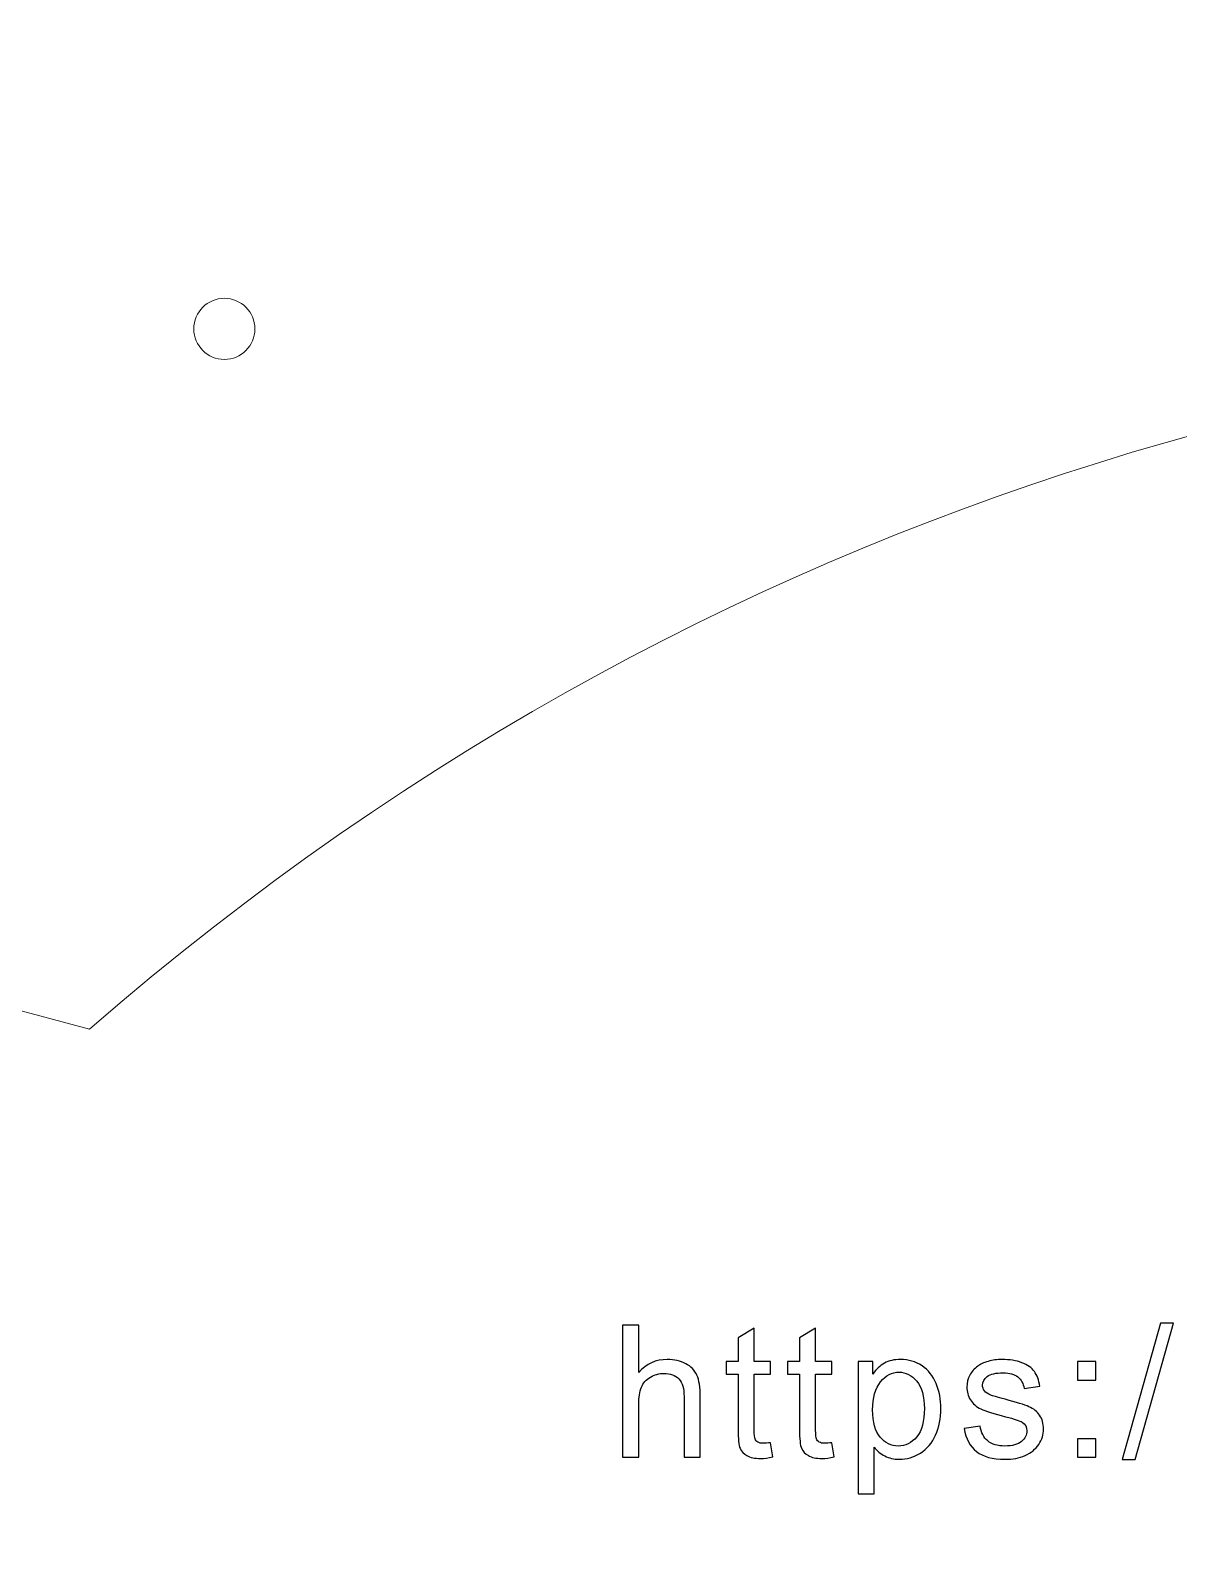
# Model space of a CAD drawing. Header units: centimetres. Extents: x -84 to 49, y -29 to 29.
# Drawn here: x 19.09 to 24.73, y -14.98 to -7.5 of the extents above; entities that cross this region are included whole.
import ezdxf

# ---------------------------------------------------------------- set-up
doc = ezdxf.new("R2010")
doc.units = ezdxf.units.CM
doc.header["$MEASUREMENT"] = 0
doc.layers.add('layer 1', color=7, linetype='Continuous')

msp = doc.modelspace()

# ---------------------------------------------------------------- linework, layer by layer
at = {"layer": 'layer 1', "color": 142, "lineweight": 20}
for points, knots in [([(3.62813, -26.66541), (3.62813, -26.66541), (28.50078, -26.66541), (28.50078, -26.66541), (28.50078, -26.66541), (28.50078, -26.66541), (29.88813, -21.49287), (29.88813, -21.49287), (29.88813, -21.49287), (29.88813, -21.49287), (28.47722, -21.11484), (28.47722, -21.11484), (28.47722, -21.11484), (28.47722, -21.11484), (28.21859, -22.08017), (28.21859, -22.08017), (28.21859, -22.08017), (28.21859, -22.08017), (27.73561, -21.95077), (27.73561, -21.95077), (27.73561, -21.95077), (27.73561, -21.95077), (27.99426, -20.98543), (27.99426, -20.98543), (27.99426, -20.98543), (27.99426, -20.98543), (27.99402, -20.98537), (27.99402, -20.98537), (27.99402, -20.98537), (27.99402, -20.98537), (28.11046, -20.55067), (28.11046, -20.55067), (28.11046, -20.55067), (28.11046, -20.55067), (24.24679, -19.51544), (24.24679, -19.51544), (24.24679, -19.51544), (24.24679, -19.51544), (24.13033, -19.95009), (24.13033, -19.95009), (24.13033, -19.95009), (24.13033, -19.95009), (20.36115, -18.94022), (20.36115, -18.94022), (20.36115, -18.94022), (20.36115, -18.94022), (20.19035, -19.57772), (20.19035, -19.57772), (20.19035, -19.57772), (20.19035, -19.57772), (20.33524, -19.61651), (20.33524, -19.61651), (20.33524, -19.61651), (20.33524, -19.61651), (20.27827, -19.82902), (20.27827, -19.82902), (20.27827, -19.82902), (20.27827, -19.82902), (20.1334, -19.79022), (20.1334, -19.79022), (20.1334, -19.79022), (20.1334, -19.79022), (20.06353, -20.05098), (20.06353, -20.05098), (20.06353, -20.05098), (20.06353, -20.05098), (19.77375, -19.97339), (19.77375, -19.97339), (19.77375, -19.97339), (19.77375, -19.97339), (19.84361, -19.71259), (19.84361, -19.71259), (19.84361, -19.71259), (19.84361, -19.71259), (19.69872, -19.67372), (19.69872, -19.67372), (19.69872, -19.67372), (19.69872, -19.67372), (19.75571, -19.46125), (19.75571, -19.46125), (19.75571, -19.46125), (19.75571, -19.46125), (19.90057, -19.50003), (19.90057, -19.50003), (19.90057, -19.50003), (19.90057, -19.50003), (20.07139, -18.86255), (20.07139, -18.86255), (20.07139, -18.86255), (20.07139, -18.86255), (16.30426, -17.85308), (16.30426, -17.85308), (16.30426, -17.85308), (16.30426, -17.85308), (16.4343, -17.36768), (16.4343, -17.36768), (16.4343, -17.36768), (13.91012, -12.86763), (11.62689, -4.30798), (17.20939, 2.113), (17.20939, 2.113), (17.20939, 2.113), (16.32521, 5.41296), (16.32521, 5.41296), (16.32521, 5.41296), (15.85448, 7.16956), (14.84009, 7.59481), (12.94908, 7.06738), (12.94908, 7.06738), (12.94908, 7.06738), (3.62849, 4.56991), (3.62849, 4.56991), (3.62849, 4.56991), (3.62849, 4.56991), (3.62849, -9.16541), (3.62849, -9.16541), (3.62849, -9.16541), (3.62849, -9.16541), (4.12813, -9.16539), (4.12813, -9.16539), (4.12813, -9.16539), (4.12813, -9.16539), (4.12812, -11.0153), (4.12812, -11.0153), (4.12812, -11.0153), (4.12812, -11.0153), (4.78809, -11.01539), (4.78809, -11.01539), (4.78809, -11.01539), (4.78809, -11.01539), (4.7881, -10.86542), (4.7881, -10.86542), (4.7881, -10.86542), (4.7881, -10.86542), (5.0081, -10.86543), (5.0081, -10.86543), (5.0081, -10.86543), (5.0081, -10.86543), (5.0081, -11.0154), (5.0081, -11.0154), (5.0081, -11.0154), (5.0081, -11.0154), (5.27811, -11.01541), (5.27811, -11.01541), (5.27811, -11.01541), (5.27811, -11.01541), (5.2781, -11.31542), (5.2781, -11.31542), (5.2781, -11.31542), (5.2781, -11.31542), (5.0081, -11.31541), (5.0081, -11.31541), (5.0081, -11.31541), (5.0081, -11.31541), (5.0081, -11.46541), (5.0081, -11.46541), (5.0081, -11.46541), (5.0081, -11.46541), (4.78808, -11.46542), (4.78808, -11.46542), (4.78808, -11.46542), (4.78808, -11.46542), (4.7881, -11.31541), (4.7881, -11.31541), (4.7881, -11.31541), (4.7881, -11.31541), (4.12809, -11.31541), (4.12809, -11.31541), (4.12809, -11.31541), (4.12809, -11.31541), (4.1281, -13.16539), (4.1281, -13.16539), (4.1281, -13.16539), (4.1281, -13.16539), (3.62849, -13.16541), (3.62849, -13.16541), (3.62849, -13.16541), (3.62849, -13.16541), (3.62849, -14.3219), (3.62849, -14.3219), (3.62849, -14.3219), (3.62849, -14.3219), (3.62813, -14.3219), (3.62813, -14.3219), (3.62813, -14.3219), (3.62812, -18.43644), (3.62813, -22.55089), (3.62813, -26.66541)], [0, 0, 0, 0, 0.0212766, 0.0212766, 0.0212766, 0.0212766, 0.0425532, 0.0425532, 0.0425532, 0.0425532, 0.0638298, 0.0638298, 0.0638298, 0.0638298, 0.0851064, 0.0851064, 0.0851064, 0.0851064, 0.106383, 0.106383, 0.106383, 0.106383, 0.1276596, 0.1276596, 0.1276596, 0.1276596, 0.1489362, 0.1489362, 0.1489362, 0.1489362, 0.1702128, 0.1702128, 0.1702128, 0.1702128, 0.1914894, 0.1914894, 0.1914894, 0.1914894, 0.212766, 0.212766, 0.212766, 0.212766, 0.2340426, 0.2340426, 0.2340426, 0.2340426, 0.2553191, 0.2553191, 0.2553191, 0.2553191, 0.2765957, 0.2765957, 0.2765957, 0.2765957, 0.2978723, 0.2978723, 0.2978723, 0.2978723, 0.3191489, 0.3191489, 0.3191489, 0.3191489, 0.3404255, 0.3404255, 0.3404255, 0.3404255, 0.3617021, 0.3617021, 0.3617021, 0.3617021, 0.3829787, 0.3829787, 0.3829787, 0.3829787, 0.4042553, 0.4042553, 0.4042553, 0.4042553, 0.4255319, 0.4255319, 0.4255319, 0.4255319, 0.4468085, 0.4468085, 0.4468085, 0.4468085, 0.4680851, 0.4680851, 0.4680851, 0.4680851, 0.4893617, 0.4893617, 0.4893617, 0.4893617, 0.5106383, 0.5106383, 0.5106383, 0.5106383, 0.5319149, 0.5319149, 0.5319149, 0.5319149, 0.5531915, 0.5531915, 0.5531915, 0.5531915, 0.5744681, 0.5744681, 0.5744681, 0.5744681, 0.5957447, 0.5957447, 0.5957447, 0.5957447, 0.6170213, 0.6170213, 0.6170213, 0.6170213, 0.6382979, 0.6382979, 0.6382979, 0.6382979, 0.6595745, 0.6595745, 0.6595745, 0.6595745, 0.6808511, 0.6808511, 0.6808511, 0.6808511, 0.7021277, 0.7021277, 0.7021277, 0.7021277, 0.7234043, 0.7234043, 0.7234043, 0.7234043, 0.7446809, 0.7446809, 0.7446809, 0.7446809, 0.7659574, 0.7659574, 0.7659574, 0.7659574, 0.787234, 0.787234, 0.787234, 0.787234, 0.8085106, 0.8085106, 0.8085106, 0.8085106, 0.8297872, 0.8297872, 0.8297872, 0.8297872, 0.8510638, 0.8510638, 0.8510638, 0.8510638, 0.8723404, 0.8723404, 0.8723404, 0.8723404, 0.893617, 0.893617, 0.893617, 0.893617, 0.9148936, 0.9148936, 0.9148936, 0.9148936, 0.9361702, 0.9361702, 0.9361702, 0.9361702, 0.9574468, 0.9574468, 0.9574468, 0.9574468, 0.9787234, 0.9787234, 0.9787234, 0.9787234, 1, 1, 1, 1]), ([(48.16047, 1.17532), (48.16047, 1.17532), (48.16046, -23.69733), (48.16046, -23.69733), (48.16046, -23.69733), (48.16046, -23.69733), (42.98791, -25.0847), (42.98791, -25.0847), (42.98791, -25.0847), (42.98791, -25.0847), (42.60987, -23.67379), (42.60987, -23.67379), (42.60987, -23.67379), (42.60987, -23.67379), (43.57524, -23.41513), (43.57524, -23.41513), (43.57524, -23.41513), (43.57524, -23.41513), (43.44583, -22.93214), (43.44583, -22.93214), (43.44583, -22.93214), (43.44583, -22.93214), (42.48046, -23.19082), (42.48046, -23.19082), (42.48046, -23.19082), (42.48046, -23.19082), (42.4804, -23.19059), (42.4804, -23.19059), (42.4804, -23.19059), (42.4804, -23.19059), (42.04573, -23.30701), (42.04573, -23.30701), (42.04573, -23.30701), (42.04573, -23.30701), (41.01048, -19.44335), (41.01048, -19.44335), (41.01048, -19.44335), (41.01048, -19.44335), (41.44513, -19.32691), (41.44513, -19.32691), (41.44513, -19.32691), (41.44513, -19.32691), (40.43524, -15.55772), (40.43524, -15.55772), (40.43524, -15.55772), (40.43524, -15.55772), (41.07276, -15.38691), (41.07276, -15.38691), (41.07276, -15.38691), (41.07276, -15.38691), (41.11155, -15.53181), (41.11155, -15.53181), (41.11155, -15.53181), (41.11155, -15.53181), (41.32406, -15.47484), (41.32406, -15.47484), (41.32406, -15.47484), (41.32406, -15.47484), (41.28523, -15.32994), (41.28523, -15.32994), (41.28523, -15.32994), (41.28523, -15.32994), (41.54602, -15.26009), (41.54602, -15.26009), (41.54602, -15.26009), (41.54602, -15.26009), (41.46842, -14.9703), (41.46842, -14.9703), (41.46842, -14.9703), (41.46842, -14.9703), (41.2076, -15.04018), (41.2076, -15.04018), (41.2076, -15.04018), (41.2076, -15.04018), (41.16875, -14.8953), (41.16875, -14.8953), (41.16875, -14.8953), (41.16875, -14.8953), (40.95628, -14.95226), (40.95628, -14.95226), (40.95628, -14.95226), (40.95628, -14.95226), (40.99507, -15.09714), (40.99507, -15.09714), (40.99507, -15.09714), (40.99507, -15.09714), (40.3576, -15.26796), (40.3576, -15.26796), (40.3576, -15.26796), (40.3576, -15.26796), (39.34812, -11.50082), (39.34812, -11.50082), (39.34812, -11.50082), (39.34812, -11.50082), (38.86273, -11.63085), (38.86273, -11.63085), (38.86273, -11.63085), (34.36266, -9.10666), (25.80303, -6.82345), (19.38205, -12.40595), (19.38205, -12.40595), (19.38205, -12.40595), (16.08209, -11.52176), (16.08209, -11.52176), (16.08209, -11.52176), (14.32547, -11.05105), (13.90024, -10.03662), (14.42767, -8.14566), (14.42767, -8.14566), (14.42767, -8.14566), (16.92514, 1.17496), (16.92514, 1.17496), (16.92514, 1.17496), (16.92514, 1.17496), (30.66046, 1.17496), (30.66046, 1.17496), (30.66046, 1.17496), (30.66046, 1.17496), (30.66044, 0.67532), (30.66044, 0.67532), (30.66044, 0.67532), (30.66044, 0.67532), (32.51034, 0.67531), (32.51034, 0.67531), (32.51034, 0.67531), (32.51034, 0.67531), (32.51045, 0.01535), (32.51045, 0.01535), (32.51045, 0.01535), (32.51045, 0.01535), (32.36046, 0.01534), (32.36046, 0.01534), (32.36046, 0.01534), (32.36046, 0.01534), (32.36046, -0.20466), (32.36046, -0.20466), (32.36046, -0.20466), (32.36046, -0.20466), (32.51045, -0.20465), (32.51045, -0.20465), (32.51045, -0.20465), (32.51045, -0.20465), (32.51045, -0.47466), (32.51045, -0.47466), (32.51045, -0.47466), (32.51045, -0.47466), (32.81045, -0.47465), (32.81045, -0.47465), (32.81045, -0.47465), (32.81045, -0.47465), (32.81045, -0.20465), (32.81045, -0.20465), (32.81045, -0.20465), (32.81045, -0.20465), (32.96047, -0.20465), (32.96047, -0.20465), (32.96047, -0.20465), (32.96047, -0.20465), (32.96045, 0.01534), (32.96045, 0.01534), (32.96045, 0.01534), (32.96045, 0.01534), (32.81045, 0.01534), (32.81045, 0.01534), (32.81045, 0.01534), (32.81045, 0.01534), (32.81045, 0.67534), (32.81045, 0.67534), (32.81045, 0.67534), (32.81045, 0.67534), (34.66046, 0.67535), (34.66046, 0.67535), (34.66046, 0.67535), (34.66046, 0.67535), (34.66044, 1.17496), (34.66044, 1.17496), (34.66044, 1.17496), (34.66044, 1.17496), (35.81695, 1.17496), (35.81695, 1.17496), (35.81695, 1.17496), (35.81695, 1.17496), (35.81695, 1.17532), (35.81695, 1.17532), (35.81695, 1.17532), (39.66479, 1.17532), (43.51265, 1.17277), (47.36048, 1.17279), (47.36048, 1.17279), (47.36048, 1.17279), (47.36049, 1.17534), (47.36049, 1.17534), (47.36049, 1.17534), (47.36049, 1.17534), (48.16047, 1.17532), (48.16047, 1.17532)], [0, 0, 0, 0, 0.0204082, 0.0204082, 0.0204082, 0.0204082, 0.0408163, 0.0408163, 0.0408163, 0.0408163, 0.0612245, 0.0612245, 0.0612245, 0.0612245, 0.0816327, 0.0816327, 0.0816327, 0.0816327, 0.1020408, 0.1020408, 0.1020408, 0.1020408, 0.122449, 0.122449, 0.122449, 0.122449, 0.1428571, 0.1428571, 0.1428571, 0.1428571, 0.1632653, 0.1632653, 0.1632653, 0.1632653, 0.1836735, 0.1836735, 0.1836735, 0.1836735, 0.2040816, 0.2040816, 0.2040816, 0.2040816, 0.2244898, 0.2244898, 0.2244898, 0.2244898, 0.244898, 0.244898, 0.244898, 0.244898, 0.2653061, 0.2653061, 0.2653061, 0.2653061, 0.2857143, 0.2857143, 0.2857143, 0.2857143, 0.3061224, 0.3061224, 0.3061224, 0.3061224, 0.3265306, 0.3265306, 0.3265306, 0.3265306, 0.3469388, 0.3469388, 0.3469388, 0.3469388, 0.3673469, 0.3673469, 0.3673469, 0.3673469, 0.3877551, 0.3877551, 0.3877551, 0.3877551, 0.4081633, 0.4081633, 0.4081633, 0.4081633, 0.4285714, 0.4285714, 0.4285714, 0.4285714, 0.4489796, 0.4489796, 0.4489796, 0.4489796, 0.4693878, 0.4693878, 0.4693878, 0.4693878, 0.4897959, 0.4897959, 0.4897959, 0.4897959, 0.5102041, 0.5102041, 0.5102041, 0.5102041, 0.5306122, 0.5306122, 0.5306122, 0.5306122, 0.5510204, 0.5510204, 0.5510204, 0.5510204, 0.5714286, 0.5714286, 0.5714286, 0.5714286, 0.5918367, 0.5918367, 0.5918367, 0.5918367, 0.6122449, 0.6122449, 0.6122449, 0.6122449, 0.6326531, 0.6326531, 0.6326531, 0.6326531, 0.6530612, 0.6530612, 0.6530612, 0.6530612, 0.6734694, 0.6734694, 0.6734694, 0.6734694, 0.6938776, 0.6938776, 0.6938776, 0.6938776, 0.7142857, 0.7142857, 0.7142857, 0.7142857, 0.7346939, 0.7346939, 0.7346939, 0.7346939, 0.755102, 0.755102, 0.755102, 0.755102, 0.7755102, 0.7755102, 0.7755102, 0.7755102, 0.7959184, 0.7959184, 0.7959184, 0.7959184, 0.8163265, 0.8163265, 0.8163265, 0.8163265, 0.8367347, 0.8367347, 0.8367347, 0.8367347, 0.8571429, 0.8571429, 0.8571429, 0.8571429, 0.877551, 0.877551, 0.877551, 0.877551, 0.8979592, 0.8979592, 0.8979592, 0.8979592, 0.9183673, 0.9183673, 0.9183673, 0.9183673, 0.9387755, 0.9387755, 0.9387755, 0.9387755, 0.9591837, 0.9591837, 0.9591837, 0.9591837, 0.9795918, 0.9795918, 0.9795918, 0.9795918, 1, 1, 1, 1]), ([(20.04416, -9.11892), (19.96131, -9.11888), (19.89417, -9.05171), (19.89417, -8.9689), (19.89417, -8.9689), (19.89418, -8.88609), (19.96133, -8.81889), (20.04416, -8.8189), (20.04416, -8.8189), (20.12699, -8.81889), (20.19417, -8.88607), (20.19416, -8.96889), (20.19416, -8.96889), (20.19414, -9.05171), (20.12699, -9.11888), (20.04416, -9.11892)], [0, 0, 0, 0, 0.25, 0.25, 0.25, 0.25, 0.5, 0.5, 0.5, 0.5, 0.75, 0.75, 0.75, 0.75, 1, 1, 1, 1])]:
    msp.add_open_spline(points, degree=3, knots=knots, dxfattribs=at)
at = {"layer": 'layer 1', "color": 250}
for points, knots in [([(21.99898, -14.50715), (21.99898, -14.50715), (21.99898, -13.85974), (21.99898, -13.85974), (21.99898, -13.85974), (21.99898, -13.85974), (22.07842, -13.85974), (22.07842, -13.85974), (22.07842, -13.85974), (22.07842, -13.85974), (22.07842, -14.09203), (22.07842, -14.09203), (22.07842, -14.09203), (22.1155, -14.04907), (22.16238, -14.02751), (22.2189, -14.02751), (22.2189, -14.02751), (22.25357, -14.02751), (22.28372, -14.03445), (22.30934, -14.04816), (22.30934, -14.04816), (22.33497, -14.06173), (22.35336, -14.08072), (22.36436, -14.10484), (22.36436, -14.10484), (22.37537, -14.12896), (22.38094, -14.16408), (22.38094, -14.2099), (22.38094, -14.2099), (22.38094, -14.2099), (22.38094, -14.50715), (22.38094, -14.50715), (22.38094, -14.50715), (22.38094, -14.50715), (22.30136, -14.50715), (22.30136, -14.50715), (22.30136, -14.50715), (22.30136, -14.50715), (22.30136, -14.2099), (22.30136, -14.2099), (22.30136, -14.2099), (22.30136, -14.17026), (22.29276, -14.14132), (22.27558, -14.12323), (22.27558, -14.12323), (22.2584, -14.10514), (22.23398, -14.09594), (22.20247, -14.09594), (22.20247, -14.09594), (22.17896, -14.09594), (22.1568, -14.10213), (22.136, -14.11433), (22.136, -14.11433), (22.1152, -14.12654), (22.10043, -14.14312), (22.09168, -14.16408), (22.09168, -14.16408), (22.08279, -14.18488), (22.07842, -14.21382), (22.07842, -14.2506), (22.07842, -14.2506), (22.07842, -14.2506), (22.07842, -14.50715), (22.07842, -14.50715), (22.07842, -14.50715), (22.07842, -14.50715), (21.99898, -14.50715), (21.99898, -14.50715)], [0, 0, 0, 0, 0.0588235, 0.0588235, 0.0588235, 0.0588235, 0.1176471, 0.1176471, 0.1176471, 0.1176471, 0.1764706, 0.1764706, 0.1764706, 0.1764706, 0.2352941, 0.2352941, 0.2352941, 0.2352941, 0.2941176, 0.2941176, 0.2941176, 0.2941176, 0.3529412, 0.3529412, 0.3529412, 0.3529412, 0.4117647, 0.4117647, 0.4117647, 0.4117647, 0.4705882, 0.4705882, 0.4705882, 0.4705882, 0.5294118, 0.5294118, 0.5294118, 0.5294118, 0.5882353, 0.5882353, 0.5882353, 0.5882353, 0.6470588, 0.6470588, 0.6470588, 0.6470588, 0.7058824, 0.7058824, 0.7058824, 0.7058824, 0.7647059, 0.7647059, 0.7647059, 0.7647059, 0.8235294, 0.8235294, 0.8235294, 0.8235294, 0.8823529, 0.8823529, 0.8823529, 0.8823529, 0.9411765, 0.9411765, 0.9411765, 0.9411765, 1, 1, 1, 1]), ([(22.72574, -14.436), (22.72574, -14.436), (22.73719, -14.50625), (22.73719, -14.50625), (22.73719, -14.50625), (22.71488, -14.51092), (22.69484, -14.51333), (22.6772, -14.51333), (22.6772, -14.51333), (22.64826, -14.51333), (22.62595, -14.50881), (22.60997, -14.49961), (22.60997, -14.49961), (22.59415, -14.49057), (22.58299, -14.47851), (22.57651, -14.46359), (22.57651, -14.46359), (22.57003, -14.44882), (22.56671, -14.41746), (22.56671, -14.36983), (22.56671, -14.36983), (22.56671, -14.36983), (22.56671, -14.10001), (22.56671, -14.10001), (22.56671, -14.10001), (22.56671, -14.10001), (22.50838, -14.10001), (22.50838, -14.10001), (22.50838, -14.10001), (22.50838, -14.10001), (22.50838, -14.03821), (22.50838, -14.03821), (22.50838, -14.03821), (22.50838, -14.03821), (22.56671, -14.03821), (22.56671, -14.03821), (22.56671, -14.03821), (22.56671, -14.03821), (22.56671, -13.922), (22.56671, -13.922), (22.56671, -13.922), (22.56671, -13.922), (22.64585, -13.87436), (22.64585, -13.87436), (22.64585, -13.87436), (22.64585, -13.87436), (22.64585, -14.03821), (22.64585, -14.03821), (22.64585, -14.03821), (22.64585, -14.03821), (22.72574, -14.03821), (22.72574, -14.03821), (22.72574, -14.03821), (22.72574, -14.03821), (22.72574, -14.10001), (22.72574, -14.10001), (22.72574, -14.10001), (22.72574, -14.10001), (22.64585, -14.10001), (22.64585, -14.10001), (22.64585, -14.10001), (22.64585, -14.10001), (22.64585, -14.3742), (22.64585, -14.3742), (22.64585, -14.3742), (22.64585, -14.39696), (22.6472, -14.41143), (22.64992, -14.41791), (22.64992, -14.41791), (22.65278, -14.4244), (22.6573, -14.42952), (22.66363, -14.43344), (22.66363, -14.43344), (22.66997, -14.43721), (22.67901, -14.43917), (22.69077, -14.43917), (22.69077, -14.43917), (22.69966, -14.43917), (22.71127, -14.43811), (22.72574, -14.436)], [0, 0, 0, 0, 0.05, 0.05, 0.05, 0.05, 0.1, 0.1, 0.1, 0.1, 0.15, 0.15, 0.15, 0.15, 0.2, 0.2, 0.2, 0.2, 0.25, 0.25, 0.25, 0.25, 0.3, 0.3, 0.3, 0.3, 0.35, 0.35, 0.35, 0.35, 0.4, 0.4, 0.4, 0.4, 0.45, 0.45, 0.45, 0.45, 0.5, 0.5, 0.5, 0.5, 0.55, 0.55, 0.55, 0.55, 0.6, 0.6, 0.6, 0.6, 0.65, 0.65, 0.65, 0.65, 0.7, 0.7, 0.7, 0.7, 0.75, 0.75, 0.75, 0.75, 0.8, 0.8, 0.8, 0.8, 0.85, 0.85, 0.85, 0.85, 0.9, 0.9, 0.9, 0.9, 0.95, 0.95, 0.95, 0.95, 1, 1, 1, 1]), ([(23.02728, -14.436), (23.02728, -14.436), (23.03873, -14.50625), (23.03873, -14.50625), (23.03873, -14.50625), (23.01642, -14.51092), (22.99638, -14.51333), (22.97874, -14.51333), (22.97874, -14.51333), (22.9498, -14.51333), (22.92749, -14.50881), (22.91151, -14.49961), (22.91151, -14.49961), (22.89569, -14.49057), (22.88453, -14.47851), (22.87805, -14.46359), (22.87805, -14.46359), (22.87157, -14.44882), (22.86825, -14.41746), (22.86825, -14.36983), (22.86825, -14.36983), (22.86825, -14.36983), (22.86825, -14.10001), (22.86825, -14.10001), (22.86825, -14.10001), (22.86825, -14.10001), (22.80992, -14.10001), (22.80992, -14.10001), (22.80992, -14.10001), (22.80992, -14.10001), (22.80992, -14.03821), (22.80992, -14.03821), (22.80992, -14.03821), (22.80992, -14.03821), (22.86825, -14.03821), (22.86825, -14.03821), (22.86825, -14.03821), (22.86825, -14.03821), (22.86825, -13.922), (22.86825, -13.922), (22.86825, -13.922), (22.86825, -13.922), (22.94739, -13.87436), (22.94739, -13.87436), (22.94739, -13.87436), (22.94739, -13.87436), (22.94739, -14.03821), (22.94739, -14.03821), (22.94739, -14.03821), (22.94739, -14.03821), (23.02728, -14.03821), (23.02728, -14.03821), (23.02728, -14.03821), (23.02728, -14.03821), (23.02728, -14.10001), (23.02728, -14.10001), (23.02728, -14.10001), (23.02728, -14.10001), (22.94739, -14.10001), (22.94739, -14.10001), (22.94739, -14.10001), (22.94739, -14.10001), (22.94739, -14.3742), (22.94739, -14.3742), (22.94739, -14.3742), (22.94739, -14.39696), (22.94874, -14.41143), (22.95146, -14.41791), (22.95146, -14.41791), (22.95432, -14.4244), (22.95884, -14.42952), (22.96517, -14.43344), (22.96517, -14.43344), (22.97151, -14.43721), (22.98055, -14.43917), (22.99231, -14.43917), (22.99231, -14.43917), (23.0012, -14.43917), (23.01281, -14.43811), (23.02728, -14.436)], [0, 0, 0, 0, 0.05, 0.05, 0.05, 0.05, 0.1, 0.1, 0.1, 0.1, 0.15, 0.15, 0.15, 0.15, 0.2, 0.2, 0.2, 0.2, 0.25, 0.25, 0.25, 0.25, 0.3, 0.3, 0.3, 0.3, 0.35, 0.35, 0.35, 0.35, 0.4, 0.4, 0.4, 0.4, 0.45, 0.45, 0.45, 0.45, 0.5, 0.5, 0.5, 0.5, 0.55, 0.55, 0.55, 0.55, 0.6, 0.6, 0.6, 0.6, 0.65, 0.65, 0.65, 0.65, 0.7, 0.7, 0.7, 0.7, 0.75, 0.75, 0.75, 0.75, 0.8, 0.8, 0.8, 0.8, 0.85, 0.85, 0.85, 0.85, 0.9, 0.9, 0.9, 0.9, 0.95, 0.95, 0.95, 0.95, 1, 1, 1, 1]), ([(24.45289, -14.51815), (24.45289, -14.51815), (24.64056, -13.84874), (24.64056, -13.84874), (24.64056, -13.84874), (24.64056, -13.84874), (24.70417, -13.84874), (24.70417, -13.84874), (24.70417, -13.84874), (24.70417, -13.84874), (24.51695, -14.51815), (24.51695, -14.51815), (24.51695, -14.51815), (24.51695, -14.51815), (24.45289, -14.51815), (24.45289, -14.51815)], [0, 0, 0, 0, 0.25, 0.25, 0.25, 0.25, 0.5, 0.5, 0.5, 0.5, 0.75, 0.75, 0.75, 0.75, 1, 1, 1, 1]), ([(23.15532, -14.68683), (23.15532, -14.68683), (23.15532, -14.03821), (23.15532, -14.03821), (23.15532, -14.03821), (23.15532, -14.03821), (23.22767, -14.03821), (23.22767, -14.03821), (23.22767, -14.03821), (23.22767, -14.03821), (23.22767, -14.09911), (23.22767, -14.09911), (23.22767, -14.09911), (23.24471, -14.07529), (23.264, -14.05736), (23.28556, -14.04545), (23.28556, -14.04545), (23.30696, -14.03354), (23.33304, -14.02751), (23.36364, -14.02751), (23.36364, -14.02751), (23.40373, -14.02751), (23.439, -14.03791), (23.4696, -14.05841), (23.4696, -14.05841), (23.50035, -14.07906), (23.52342, -14.10815), (23.53894, -14.14569), (23.53894, -14.14569), (23.55462, -14.18322), (23.56246, -14.22437), (23.56246, -14.26914), (23.56246, -14.26914), (23.56246, -14.31707), (23.55386, -14.36033), (23.53653, -14.39877), (23.53653, -14.39877), (23.51935, -14.43721), (23.49432, -14.4666), (23.46146, -14.4871), (23.46146, -14.4871), (23.4286, -14.50745), (23.39409, -14.5177), (23.35791, -14.5177), (23.35791, -14.5177), (23.33138, -14.5177), (23.30771, -14.51212), (23.28661, -14.50097), (23.28661, -14.50097), (23.26551, -14.48982), (23.24832, -14.47565), (23.23476, -14.45861), (23.23476, -14.45861), (23.23476, -14.45861), (23.23476, -14.68683), (23.23476, -14.68683), (23.23476, -14.68683), (23.23476, -14.68683), (23.15532, -14.68683), (23.15532, -14.68683)], [0, 0, 0, 0, 0.0666667, 0.0666667, 0.0666667, 0.0666667, 0.1333333, 0.1333333, 0.1333333, 0.1333333, 0.2, 0.2, 0.2, 0.2, 0.2666667, 0.2666667, 0.2666667, 0.2666667, 0.3333333, 0.3333333, 0.3333333, 0.3333333, 0.4, 0.4, 0.4, 0.4, 0.4666667, 0.4666667, 0.4666667, 0.4666667, 0.5333333, 0.5333333, 0.5333333, 0.5333333, 0.6, 0.6, 0.6, 0.6, 0.6666667, 0.6666667, 0.6666667, 0.6666667, 0.7333333, 0.7333333, 0.7333333, 0.7333333, 0.8, 0.8, 0.8, 0.8, 0.8666667, 0.8666667, 0.8666667, 0.8666667, 0.9333333, 0.9333333, 0.9333333, 0.9333333, 1, 1, 1, 1]), ([(23.67678, -14.36712), (23.67678, -14.36712), (23.75531, -14.35476), (23.75531, -14.35476), (23.75531, -14.35476), (23.75968, -14.38626), (23.77204, -14.41038), (23.79224, -14.42726), (23.79224, -14.42726), (23.81229, -14.44399), (23.84047, -14.45243), (23.8768, -14.45243), (23.8768, -14.45243), (23.91328, -14.45243), (23.94041, -14.4449), (23.95805, -14.43012), (23.95805, -14.43012), (23.97568, -14.4152), (23.98458, -14.39772), (23.98458, -14.37782), (23.98458, -14.37782), (23.98458, -14.35973), (23.97674, -14.34571), (23.96106, -14.33531), (23.96106, -14.33531), (23.95021, -14.32823), (23.92308, -14.31933), (23.87982, -14.30848), (23.87982, -14.30848), (23.82163, -14.29371), (23.78108, -14.28105), (23.75863, -14.27019), (23.75863, -14.27019), (23.73617, -14.25949), (23.71898, -14.24457), (23.70738, -14.22558), (23.70738, -14.22558), (23.69577, -14.20658), (23.68989, -14.18563), (23.68989, -14.16272), (23.68989, -14.16272), (23.68989, -14.14177), (23.69471, -14.12247), (23.70436, -14.10469), (23.70436, -14.10469), (23.71386, -14.08675), (23.72697, -14.07198), (23.7434, -14.06022), (23.7434, -14.06022), (23.75576, -14.05118), (23.77264, -14.04334), (23.7939, -14.03701), (23.7939, -14.03701), (23.8153, -14.03068), (23.83821, -14.02751), (23.86263, -14.02751), (23.86263, -14.02751), (23.89941, -14.02751), (23.93167, -14.03294), (23.95955, -14.04349), (23.95955, -14.04349), (23.98744, -14.05404), (24.00794, -14.06836), (24.02121, -14.08645), (24.02121, -14.08645), (24.03447, -14.10469), (24.04351, -14.12881), (24.04849, -14.1591), (24.04849, -14.1591), (24.04849, -14.1591), (23.97086, -14.16981), (23.97086, -14.16981), (23.97086, -14.16981), (23.96724, -14.14569), (23.95699, -14.12685), (23.94011, -14.11328), (23.94011, -14.11328), (23.92323, -14.09971), (23.89926, -14.09293), (23.86836, -14.09293), (23.86836, -14.09293), (23.83188, -14.09293), (23.80581, -14.09896), (23.79028, -14.11102), (23.79028, -14.11102), (23.7746, -14.12308), (23.76676, -14.13725), (23.76676, -14.15337), (23.76676, -14.15337), (23.76676, -14.16378), (23.77008, -14.17297), (23.77656, -14.18126), (23.77656, -14.18126), (23.78304, -14.18985), (23.79314, -14.19679), (23.80701, -14.20251), (23.80701, -14.20251), (23.815, -14.20538), (23.83836, -14.21216), (23.87725, -14.22271), (23.87725, -14.22271), (23.93348, -14.23779), (23.97267, -14.25), (23.99483, -14.25964), (23.99483, -14.25964), (24.01714, -14.26914), (24.03462, -14.28316), (24.04728, -14.3014), (24.04728, -14.3014), (24.05994, -14.31964), (24.06628, -14.34225), (24.06628, -14.36938), (24.06628, -14.36938), (24.06628, -14.39591), (24.05844, -14.42078), (24.04306, -14.44429), (24.04306, -14.44429), (24.02754, -14.46766), (24.00523, -14.48575), (23.97614, -14.49856), (23.97614, -14.49856), (23.94704, -14.51137), (23.91403, -14.5177), (23.87725, -14.5177), (23.87725, -14.5177), (23.81621, -14.5177), (23.76978, -14.50504), (23.73782, -14.47972), (23.73782, -14.47972), (23.70587, -14.45439), (23.68552, -14.41686), (23.67678, -14.36712)], [0, 0, 0, 0, 0.030303, 0.030303, 0.030303, 0.030303, 0.0606061, 0.0606061, 0.0606061, 0.0606061, 0.0909091, 0.0909091, 0.0909091, 0.0909091, 0.1212121, 0.1212121, 0.1212121, 0.1212121, 0.1515152, 0.1515152, 0.1515152, 0.1515152, 0.1818182, 0.1818182, 0.1818182, 0.1818182, 0.2121212, 0.2121212, 0.2121212, 0.2121212, 0.2424242, 0.2424242, 0.2424242, 0.2424242, 0.2727273, 0.2727273, 0.2727273, 0.2727273, 0.3030303, 0.3030303, 0.3030303, 0.3030303, 0.3333333, 0.3333333, 0.3333333, 0.3333333, 0.3636364, 0.3636364, 0.3636364, 0.3636364, 0.3939394, 0.3939394, 0.3939394, 0.3939394, 0.4242424, 0.4242424, 0.4242424, 0.4242424, 0.4545455, 0.4545455, 0.4545455, 0.4545455, 0.4848485, 0.4848485, 0.4848485, 0.4848485, 0.5151515, 0.5151515, 0.5151515, 0.5151515, 0.5454545, 0.5454545, 0.5454545, 0.5454545, 0.5757576, 0.5757576, 0.5757576, 0.5757576, 0.6060606, 0.6060606, 0.6060606, 0.6060606, 0.6363636, 0.6363636, 0.6363636, 0.6363636, 0.6666667, 0.6666667, 0.6666667, 0.6666667, 0.6969697, 0.6969697, 0.6969697, 0.6969697, 0.7272727, 0.7272727, 0.7272727, 0.7272727, 0.7575758, 0.7575758, 0.7575758, 0.7575758, 0.7878788, 0.7878788, 0.7878788, 0.7878788, 0.8181818, 0.8181818, 0.8181818, 0.8181818, 0.8484848, 0.8484848, 0.8484848, 0.8484848, 0.8787879, 0.8787879, 0.8787879, 0.8787879, 0.9090909, 0.9090909, 0.9090909, 0.9090909, 0.9393939, 0.9393939, 0.9393939, 0.9393939, 0.969697, 0.969697, 0.969697, 0.969697, 1, 1, 1, 1]), ([(24.23305, -14.12865), (24.23305, -14.12865), (24.23305, -14.03821), (24.23305, -14.03821), (24.23305, -14.03821), (24.23305, -14.03821), (24.32364, -14.03821), (24.32364, -14.03821), (24.32364, -14.03821), (24.32364, -14.03821), (24.32364, -14.12865), (24.32364, -14.12865), (24.32364, -14.12865), (24.32364, -14.12865), (24.23305, -14.12865), (24.23305, -14.12865)], [0, 0, 0, 0, 0.25, 0.25, 0.25, 0.25, 0.5, 0.5, 0.5, 0.5, 0.75, 0.75, 0.75, 0.75, 1, 1, 1, 1]), ([(23.22722, -14.27532), (23.22722, -14.33561), (23.23943, -14.38023), (23.26385, -14.40917), (23.26385, -14.40917), (23.28827, -14.43796), (23.31796, -14.45243), (23.35263, -14.45243), (23.35263, -14.45243), (23.38791, -14.45243), (23.4182, -14.43751), (23.44338, -14.40751), (23.44338, -14.40751), (23.46855, -14.37767), (23.48121, -14.33139), (23.48121, -14.26869), (23.48121, -14.26869), (23.48121, -14.20885), (23.46885, -14.16423), (23.44428, -14.13438), (23.44428, -14.13438), (23.41971, -14.10469), (23.39032, -14.08976), (23.35625, -14.08976), (23.35625, -14.08976), (23.32234, -14.08976), (23.29234, -14.10559), (23.26626, -14.13725), (23.26626, -14.13725), (23.24018, -14.1689), (23.22722, -14.21503), (23.22722, -14.27532)], [0, 0, 0, 0, 0.125, 0.125, 0.125, 0.125, 0.25, 0.25, 0.25, 0.25, 0.375, 0.375, 0.375, 0.375, 0.5, 0.5, 0.5, 0.5, 0.625, 0.625, 0.625, 0.625, 0.75, 0.75, 0.75, 0.75, 0.875, 0.875, 0.875, 0.875, 1, 1, 1, 1]), ([(24.23305, -14.50715), (24.23305, -14.50715), (24.23305, -14.41656), (24.23305, -14.41656), (24.23305, -14.41656), (24.23305, -14.41656), (24.32364, -14.41656), (24.32364, -14.41656), (24.32364, -14.41656), (24.32364, -14.41656), (24.32364, -14.50715), (24.32364, -14.50715), (24.32364, -14.50715), (24.32364, -14.50715), (24.23305, -14.50715), (24.23305, -14.50715)], [0, 0, 0, 0, 0.25, 0.25, 0.25, 0.25, 0.5, 0.5, 0.5, 0.5, 0.75, 0.75, 0.75, 0.75, 1, 1, 1, 1])]:
    msp.add_open_spline(points, degree=3, knots=knots, dxfattribs=at)

doc.saveas('drawing.dxf')
